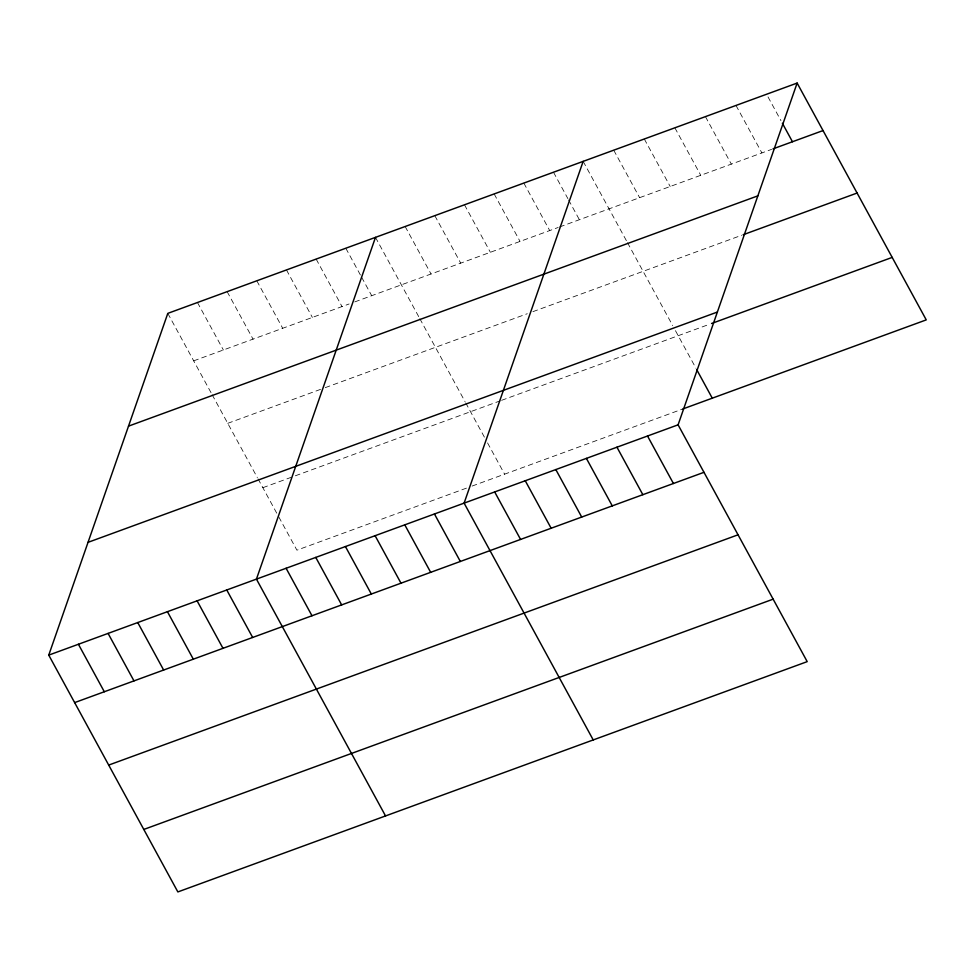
<?xml version="1.0" encoding="UTF-8"?>
<svg xmlns="http://www.w3.org/2000/svg" width="975" height="975" viewBox="0 0 975 975"><rect width="100%" height="100%" fill="white"/><g stroke="black" fill="none" stroke-linecap="round" stroke-linejoin="round"><path stroke-width="0.73" stroke-dasharray="4.88 3.66" d="M193.684 360.847L349.099 303.981M354.742 301.909L558.188 227.467M559.601 226.956L771.615 149.37M227.748 423.321L323.822 388.172M325.236 387.648L527.268 313.731M532.911 311.659L741.768 235.231M262.848 487.695L291.098 477.348M295.34 475.8L500.199 400.847M501.613 400.323L708.776 324.517M466.44 488.134L296.912 550.168L277.753 515.019M472.095 486.062L682.61 409.037M768.007 96.903L780.951 120.644M736.003 105.446L761.889 152.929M705.437 116.634L731.323 164.117M674.871 127.822L700.757 175.305M644.304 138.998L670.191 186.493M613.726 150.187L639.624 197.669M583.16 161.375L626.791 241.398M627.498 242.702L672.701 325.601M675.456 330.659L695.955 368.245M553.495 172.234L567.877 198.608M568.596 199.924L579.382 219.716M523.831 183.081L549.717 230.575M494.154 193.94L520.041 241.422M464.49 204.799L490.376 252.281M434.813 215.658L460.712 263.14M405.149 226.505L431.035 273.999M375.485 237.364L419.116 317.387M419.823 318.691L465.026 401.602M465.709 402.858L484.721 437.726M487.561 442.93L504.587 474.167M345.808 248.223L360.908 275.925M361.628 277.241L371.707 295.705M316.144 259.082L342.03 306.564M286.467 269.941L312.366 317.423M256.803 280.788L282.689 328.283M227.138 291.647L253.025 339.129M197.462 302.506L223.36 349.988M167.798 313.365L211.429 393.388M212.136 394.692L257.339 477.592M258.034 478.859L277.034 513.727"/><path stroke-width="1.46" d="M797.136 83.07L678.088 424.832L807.203 661.635L177.864 891.93L48.75 655.115L167.798 313.365L797.136 83.07L926.25 319.885L682.61 409.037M375.485 237.364L256.437 579.126L385.539 815.929M583.16 161.375L464.112 503.124L593.227 739.94M773.004 148.858L823.034 130.565M128.517 426.136L757.855 195.853M743.157 234.731L857.098 193.038M88.03 542.344L717.381 312.049M711.555 323.505L892.186 257.4M48.75 655.115L678.088 424.832M74.636 702.609L703.987 472.314M108.7 765.082L738.051 534.8M143.8 829.445L773.138 599.162M782.389 123.277L792.456 141.741M696.662 369.549L712.274 398.178M647.522 436.02L673.42 483.503M616.956 447.208L642.842 494.691M586.389 458.384L612.276 505.879M555.823 469.572L581.709 517.055M525.257 480.76L551.143 528.243M494.678 491.948L520.577 539.431M434.448 513.983L460.334 561.466M404.783 524.842L430.67 572.325M375.107 535.702L400.993 583.184M345.442 546.561L371.329 594.043M315.766 557.408L341.664 604.902M286.102 568.267L311.988 615.749M226.761 589.985L252.659 637.467M197.096 600.832L222.983 648.326M167.432 611.691L193.318 659.185M137.755 622.55L163.642 670.032M108.091 633.409L133.977 680.891M78.414 644.268L104.313 691.75"/></g></svg>
